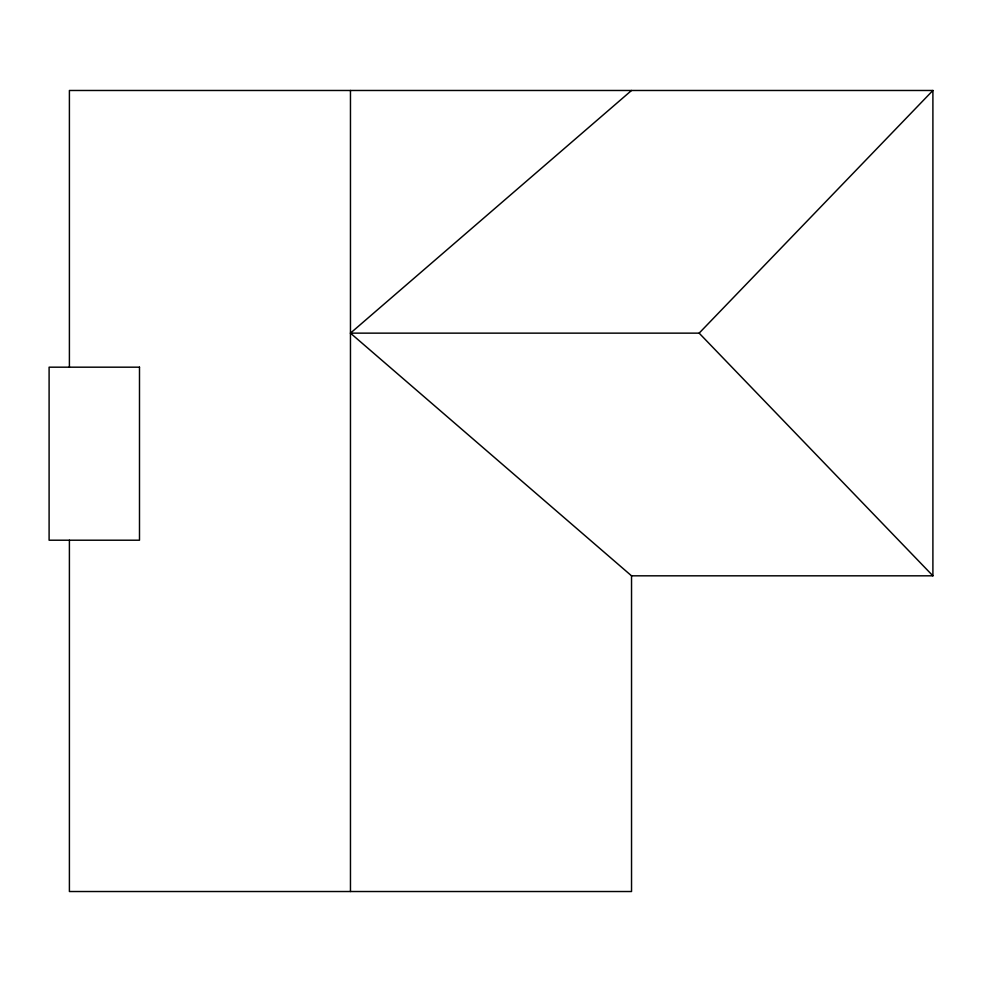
<?xml version="1.0" encoding="UTF-8"?>
<svg xmlns="http://www.w3.org/2000/svg" width="982" height="982" viewBox="0 0 982 982"><rect width="100%" height="100%" fill="white"/><g stroke="black" fill="none" stroke-linecap="round" stroke-linejoin="round"><path stroke-width="1.47" d="M631.536 90.479L350.464 333.143L699.147 333.143L932.9 90.479L69.403 90.479L69.403 367.182M350.464 333.143L631.536 575.82L932.9 575.82L932.9 90.479M699.147 333.143L932.9 575.82M631.536 575.82L631.536 891.521L69.403 891.521L69.403 540.21M350.464 90.479L350.464 891.521M139.493 367.182L49.1 367.182L49.1 540.21L139.493 540.21L139.493 367.182"/></g></svg>
